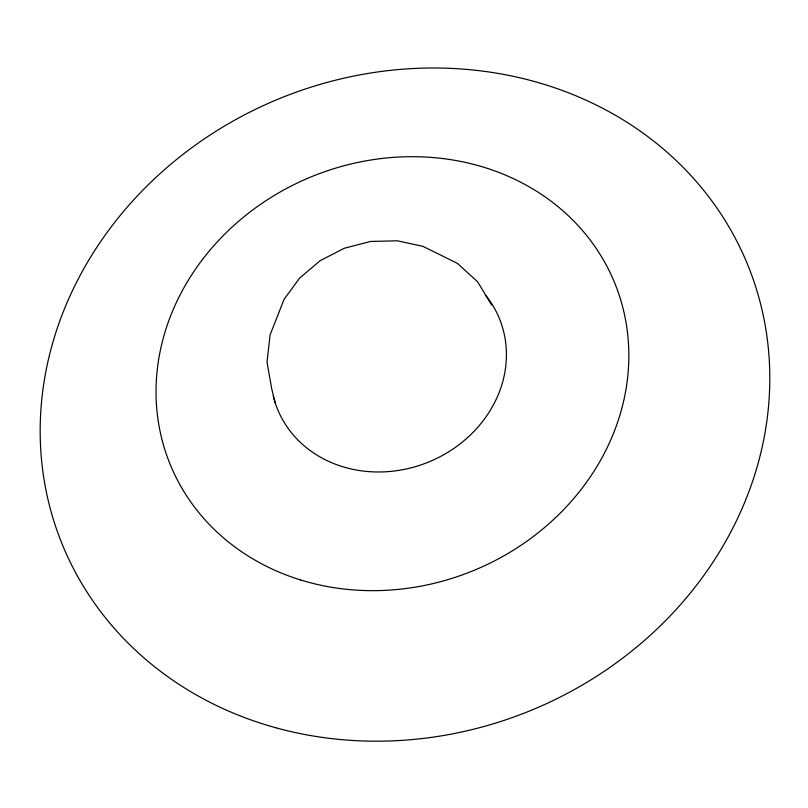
<?xml version="1.0" encoding="UTF-8"?>
<svg xmlns="http://www.w3.org/2000/svg" width="808" height="808" viewBox="0 0 808 808"><rect width="100%" height="100%" fill="white"/><g stroke="black" fill="none" stroke-linecap="round" stroke-linejoin="round"><path stroke-width="1.21" d="M491.628 304.99L477.649 281.82L457.459 263.388L422.857 246.309L397.284 240.784L370.529 241.471L344.259 248.268L320.12 260.721L299.627 278.083L284.093 299.283L270.084 334.886L267.024 362.156L271.71 388.83L275.296 403.162M485.608 295.152A119.826 106.121 -22.1 0 1 435.441 459.025A119.826 106.121 -22.1 0 1 273.205 395.92M275.781 727.755A370.135 330.745 -22.1 0 0 765.055 324.584A370.135 330.745 -22.1 0 0 174.134 161.459A370.135 330.745 -22.1 0 0 275.781 727.755M300.455 579.912A240.057 212.938 -22.1 0 0 627.028 328.967A240.057 212.938 -22.1 0 0 249.823 212.151A240.057 212.938 -22.1 0 0 300.455 579.912"/></g></svg>
